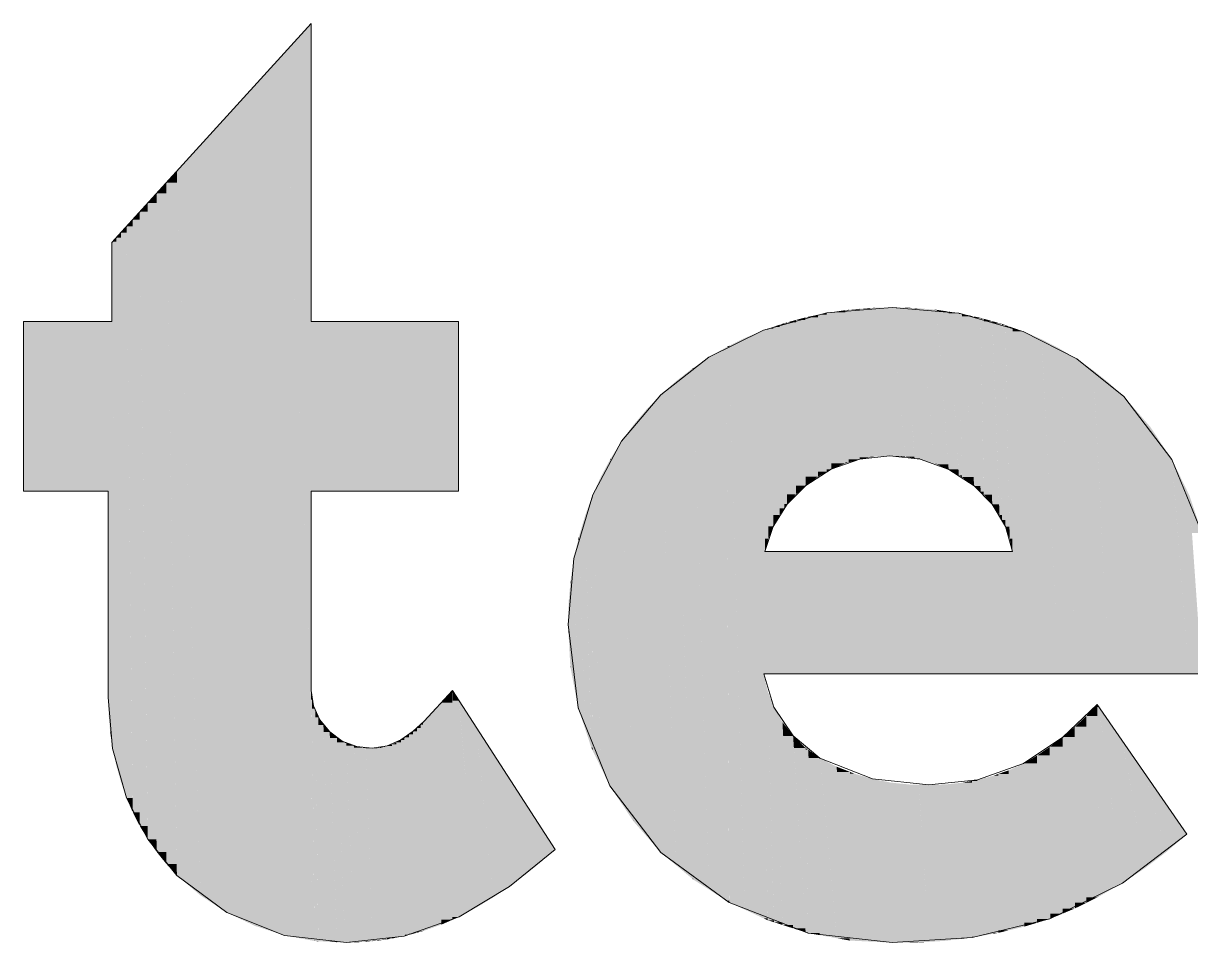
# Model space of a CAD drawing. Extents: x -1 to 1342, y -35 to 723.
# Drawn here: x 1063.28 to 1068.34, y 281.93 to 285.92 of the extents above; entities that cross this region are included whole.
import ezdxf

# ---------------------------------------------------------------- set-up
doc = ezdxf.new("R2010")
doc.units = 0
doc.layers.get('0').update_dxf_attribs({"lineweight": 18})
doc.layers.add('P11_Plankopf_Ausführung_AF_4_800 Plankopf', color=7, linetype='Continuous', lineweight=25)

# ---------------------------------------------------------------- blocks, each defined once
blk = doc.blocks.new('Referenz-A0SKLQSHLL', base_point=(1054.4775, 131.3883))
at = {"layer": 'P11_Plankopf_Ausführung_AF_4_800 Plankopf', "color": 0, "linetype": 'Continuous', "lineweight": 13, "ltscale": 16.9}
for p, q in [((1064.5255, 285.9236), (1063.6606, 284.9721)), ((1064.5255, 284.6294), (1064.5255, 285.9236)), ((1063.6606, 284.9721), (1063.6606, 284.6294)), ((1067.0475, 284.6908), (1066.7636, 284.6667)), ((1067.3365, 284.6656), (1067.0475, 284.6908)), ((1063.6606, 284.6294), (1063.277, 284.6294)), ((1063.277, 284.6294), (1063.277, 283.8927)), ((1065.1646, 284.6294), (1064.5255, 284.6294)), ((1065.1646, 283.8927), (1065.1646, 284.6294)), ((1066.7636, 284.6667), (1066.4888, 284.5916)), ((1067.6157, 284.5867), (1067.3365, 284.6656)), ((1066.4888, 284.5916), (1066.2518, 284.474)), ((1067.8486, 284.467), (1067.6157, 284.5867)), ((1066.2518, 284.474), (1066.0429, 284.3116)), ((1068.053, 284.3033), (1067.8486, 284.467)), ((1066.0429, 284.3116), (1065.8726, 284.1097)), ((1068.2613, 284.03), (1068.053, 284.3033)), ((1065.8726, 284.1097), (1065.7476, 283.8772)), ((1066.9067, 284.0319), (1066.7828, 283.9883)), ((1067.0372, 284.0462), (1066.9067, 284.0319)), ((1067.1682, 284.0317), (1067.0372, 284.0462)), ((1067.2924, 283.9874), (1067.1682, 284.0317)), ((1068.3911, 283.7119), (1068.2613, 284.03)), ((1066.7828, 283.9883), (1066.6721, 283.9177)), ((1067.403, 283.9158), (1067.2924, 283.9874)), ((1063.277, 283.8927), (1063.6453, 283.8927)), ((1063.6453, 283.8927), (1063.6453, 282.9975)), ((1064.5255, 283.0282), (1064.5255, 283.8927)), ((1064.5255, 283.8927), (1065.1646, 283.8927)), ((1065.7476, 283.8772), (1065.6665, 283.6012)), ((1066.6721, 283.9177), (1066.5915, 283.8369)), ((1067.4817, 283.8361), (1067.403, 283.9158)), ((1066.5915, 283.8369), (1066.5314, 283.74)), ((1067.5383, 283.7395), (1067.4817, 283.8361)), ((1066.5314, 283.74), (1066.495, 283.6319)), ((1067.5693, 283.6319), (1067.5383, 283.7395)), ((1067.5693, 283.6319), (1066.495, 283.6319)), ((1065.6665, 283.6012), (1065.6407, 283.3147)), ((1065.6407, 283.3147), (1065.6845, 282.9526)), ((1066.4899, 283.0998), (1066.5341, 282.9561)), ((1066.4899, 283.0998), (1068.3976, 283.0998)), ((1064.5255, 283.0282), (1064.5363, 282.9617)), ((1065.139, 283.0282), (1065.0163, 282.8952)), ((1065.5841, 282.3376), (1065.139, 283.0282)), ((1063.6453, 282.9975), (1063.6644, 282.7758)), ((1064.5363, 282.9617), (1064.5639, 282.9001)), ((1067.7877, 282.826), (1067.9372, 282.9668)), ((1068.3263, 282.4041), (1067.9372, 282.9668)), ((1065.6845, 282.9526), (1065.8217, 282.6148)), ((1066.5341, 282.9561), (1066.6173, 282.831)), ((1064.5639, 282.9001), (1064.6064, 282.8479)), ((1064.9684, 282.8511), (1065.0163, 282.8952)), ((1064.6064, 282.8479), (1064.6611, 282.8084)), ((1064.6611, 282.8084), (1064.7241, 282.7844)), ((1064.8556, 282.7872), (1064.9152, 282.8134)), ((1064.9152, 282.8134), (1064.9684, 282.8511)), ((1066.6173, 282.831), (1066.7328, 282.7347)), ((1067.6178, 282.7104), (1067.7877, 282.826)), ((1063.6644, 282.7758), (1063.7248, 282.5615)), ((1064.7241, 282.7844), (1064.7912, 282.7776)), ((1064.7912, 282.7776), (1064.8556, 282.7872)), ((1066.7328, 282.7347), (1066.9612, 282.644)), ((1067.4173, 282.6398), (1067.6178, 282.7104)), ((1065.8217, 282.6148), (1066.0429, 282.3248)), ((1066.9612, 282.644), (1067.2057, 282.619)), ((1067.2057, 282.619), (1067.4173, 282.6398)), ((1063.7248, 282.5615), (1063.8169, 282.3825)), ((1068.0462, 282.1919), (1068.3263, 282.4041)), ((1063.8169, 282.3825), (1063.9433, 282.2257)), ((1065.386, 282.1772), (1065.5841, 282.3376)), ((1066.0429, 282.3248), (1066.34, 282.1085)), ((1063.9433, 282.2257), (1064.1597, 282.0644)), ((1065.1678, 282.0454), (1065.386, 282.1772)), ((1067.731, 282.0364), (1068.0462, 282.1919)), ((1066.34, 282.1085), (1066.6824, 281.9751)), ((1064.1597, 282.0644), (1064.4105, 281.9647)), ((1064.9296, 281.9617), (1065.1678, 282.0454)), ((1067.3937, 281.9555), (1067.731, 282.0364)), ((1064.4105, 281.9647), (1064.6786, 281.9335)), ((1064.6786, 281.9335), (1064.9296, 281.9617)), ((1066.6824, 281.9751), (1067.0475, 281.9335)), ((1067.0475, 281.9335), (1067.3937, 281.9555))]:
    blk.add_line(p, q, dxfattribs=at)
at = {"layer": 'P11_Plankopf_Ausführung_AF_4_800 Plankopf', "color": 0, "linetype": 'Continuous', "lineweight": 0, "ltscale": 0.0169}
for points in [[(1064.5255, 285.7971), (1064.4105, 285.7971), (1064.5255, 285.9236)], [(1064.4105, 285.6555), (1064.2818, 285.6555), (1064.4105, 285.7971)], [(1064.5249, 281.9647), (1064.4105, 281.9647), (1064.4105, 285.7971)], [(1064.5255, 284.6294), (1064.5255, 285.7971), (1064.4105, 285.7971)], [(1064.5255, 283.0282), (1064.4931, 283.0282), (1064.4105, 285.7971)], [(1064.5255, 283.8927), (1064.4896, 283.8927), (1064.4105, 285.7971)], [(1064.5255, 284.6294), (1064.481, 284.6294), (1064.4105, 285.7971)], [(1064.2818, 285.5211), (1064.1597, 285.5211), (1064.2818, 285.6555)], [(1064.4091, 282.0063), (1064.2818, 282.0063), (1064.2818, 285.6555)], [(1064.4105, 281.9647), (1064.4105, 285.6555), (1064.2818, 285.6555)], [(1064.1597, 285.3963), (1064.0462, 285.3963), (1064.1597, 285.5211)], [(1064.2798, 282.0644), (1064.1597, 282.0644), (1064.1597, 285.5211)], [(1064.2818, 282.0063), (1064.2818, 285.5211), (1064.1597, 285.5211)], [(1064.0462, 285.2831), (1063.9433, 285.2831), (1064.0462, 285.3963)], [(1064.1572, 282.1379), (1064.0462, 282.1379), (1064.0462, 285.3963)], [(1064.1597, 282.0644), (1064.1597, 285.3963), (1064.0462, 285.3963)], [(1063.9433, 285.2328), (1063.8976, 285.2328), (1063.9433, 285.2831)], [(1064.0433, 282.2257), (1063.9433, 282.2257), (1063.9433, 285.2831)], [(1064.0462, 282.1379), (1064.0462, 285.2831), (1063.9433, 285.2831)], [(1063.8554, 285.144), (1063.8169, 285.144), (1063.8554, 285.1864)], [(1063.8976, 285.1864), (1063.8554, 285.1864), (1063.8976, 285.2328)], [(1063.8969, 282.3274), (1063.8554, 282.3274), (1063.8554, 285.1864)], [(1063.8976, 282.2751), (1063.8976, 285.1864), (1063.8554, 285.1864)], [(1063.9425, 282.2751), (1063.8976, 282.2751), (1063.8976, 285.2328)], [(1063.9433, 282.2257), (1063.9433, 285.2328), (1063.8976, 285.2328)], [(1063.8169, 285.1058), (1063.7821, 285.1058), (1063.8169, 285.144)], [(1063.8547, 282.3825), (1063.8169, 282.3825), (1063.8169, 285.144)], [(1063.8554, 282.3274), (1063.8554, 285.144), (1063.8169, 285.144)], [(1063.7821, 285.0719), (1063.7514, 285.0719), (1063.7821, 285.1058)], [(1063.8161, 282.44), (1063.7821, 282.44), (1063.7821, 285.1058)], [(1063.8169, 282.3825), (1063.8169, 285.1058), (1063.7821, 285.1058)], [(1063.7248, 285.0156), (1063.7002, 285.0156), (1063.7248, 285.0426)], [(1063.7514, 285.0426), (1063.7248, 285.0426), (1063.7514, 285.0719)], [(1063.7507, 282.5615), (1063.7248, 282.5615), (1063.7248, 285.0426)], [(1063.7514, 282.4998), (1063.7514, 285.0426), (1063.7248, 285.0426)], [(1063.7814, 282.4998), (1063.7514, 282.4998), (1063.7514, 285.0719)], [(1063.7821, 282.44), (1063.7821, 285.0719), (1063.7514, 285.0719)], [(1063.68, 284.9763), (1063.6644, 284.9763), (1063.68, 284.9935)], [(1063.7002, 284.9935), (1063.68, 284.9935), (1063.7002, 285.0156)], [(1063.6996, 282.7031), (1063.68, 282.7031), (1063.68, 284.9935)], [(1063.7002, 282.6316), (1063.7002, 284.9935), (1063.68, 284.9935)], [(1063.7241, 282.6316), (1063.7002, 282.6316), (1063.7002, 285.0156)], [(1063.7248, 282.5615), (1063.7248, 285.0156), (1063.7002, 285.0156)], [(1063.6644, 284.9721), (1063.6606, 284.9721), (1063.6644, 284.9763)], [(1063.6612, 284.6294), (1063.6606, 284.6294), (1063.6606, 284.9721)], [(1063.6644, 282.7758), (1063.6644, 284.9721), (1063.6606, 284.9721)], [(1063.6795, 282.7758), (1063.6644, 282.7758), (1063.6644, 284.9763)], [(1063.68, 282.7031), (1063.68, 284.9763), (1063.6644, 284.9763)], [(1066.8577, 284.6784), (1066.8435, 284.6784), (1066.8577, 284.6805)], [(1066.9067, 284.6805), (1066.8577, 284.6805), (1066.9067, 284.6846)], [(1066.9067, 284.0319), (1066.8577, 284.0319), (1066.8577, 284.6805)], [(1066.9067, 284.0319), (1066.9067, 284.6805), (1066.8577, 284.6805)], [(1066.9524, 284.6846), (1066.9067, 284.6846), (1066.9524, 284.6885)], [(1066.9524, 284.0396), (1066.9067, 284.0396), (1066.9067, 284.6846)], [(1066.9524, 284.0396), (1066.9524, 284.6846), (1066.9067, 284.6846)], [(1066.9716, 284.6885), (1066.9524, 284.6885), (1066.9716, 284.689)], [(1066.9716, 284.0428), (1066.9524, 284.0428), (1066.9524, 284.6885)], [(1066.9716, 284.0428), (1066.9716, 284.6885), (1066.9524, 284.6885)], [(1067.0372, 284.689), (1066.9716, 284.689), (1067.0372, 284.6905)], [(1067.0372, 284.0462), (1066.9716, 284.0462), (1066.9716, 284.689)], [(1067.0372, 284.0462), (1067.0372, 284.689), (1066.9716, 284.689)], [(1067.0475, 284.6905), (1067.0372, 284.6905), (1067.0475, 284.6908)], [(1067.0475, 284.0462), (1067.0372, 284.0462), (1067.0372, 284.6905)], [(1067.0475, 284.0457), (1067.0475, 284.6905), (1067.0372, 284.6905)], [(1067.1029, 284.0457), (1067.0475, 284.0457), (1067.0475, 284.6908)], [(1067.1032, 284.6894), (1067.0476, 284.6894), (1067.0475, 284.6908)], [(1067.1032, 284.0427), (1067.1032, 284.6894), (1067.0476, 284.6894)], [(1067.1438, 284.0427), (1067.1032, 284.0427), (1067.1032, 284.6894)], [(1067.1443, 284.6884), (1067.1032, 284.6884), (1067.1032, 284.6894)], [(1067.1443, 284.0357), (1067.1443, 284.6884), (1067.1032, 284.6884)], [(1067.1681, 284.0357), (1067.1443, 284.0357), (1067.1443, 284.6884)], [(1067.1682, 284.6864), (1067.1443, 284.6864), (1067.1443, 284.6884)], [(1067.1682, 284.0317), (1067.1682, 284.6864), (1067.1443, 284.6864)], [(1067.2298, 284.0317), (1067.1682, 284.0317), (1067.1682, 284.6864)], [(1067.2316, 284.6809), (1067.1687, 284.6809), (1067.1682, 284.6864)], [(1067.2316, 284.0131), (1067.2316, 284.6809), (1067.1687, 284.6809)], [(1067.2407, 284.0131), (1067.2316, 284.0131), (1067.2316, 284.6809)], [(1067.2407, 284.6801), (1067.2316, 284.6801), (1067.2316, 284.6809)], [(1067.2407, 284.0093), (1067.2407, 284.6801), (1067.2316, 284.6801)], [(1067.2907, 284.0093), (1067.2407, 284.0093), (1067.2407, 284.6801)], [(1067.2924, 284.6723), (1067.2413, 284.6723), (1067.2407, 284.6801)], [(1063.277, 283.8927), (1063.6453, 283.8927), (1063.277, 284.6294)], [(1063.6453, 283.8927), (1063.6453, 284.6294), (1063.277, 284.6294)], [(1063.646, 283.8927), (1063.6453, 283.8927), (1063.6453, 284.6294)], [(1063.647, 282.9233), (1063.647, 284.6294), (1063.6453, 284.6294)], [(1063.6532, 282.9233), (1063.647, 282.9233), (1063.647, 284.6294)], [(1063.6534, 282.8492), (1063.6534, 284.6294), (1063.647, 284.6294)], [(1063.6605, 282.8492), (1063.6534, 282.8492), (1063.6534, 284.6294)], [(1063.6606, 282.801), (1063.6606, 284.6294), (1063.6534, 284.6294)], [(1063.6644, 282.7758), (1063.6612, 284.6294), (1063.6606, 284.6294)], [(1063.6644, 282.801), (1063.6606, 282.801), (1063.6606, 284.6294)], [(1064.5255, 283.8927), (1064.5255, 284.6294), (1064.481, 284.6294)], [(1064.5255, 283.8927), (1065.1646, 283.8927), (1064.5255, 284.6294)], [(1065.1646, 283.8927), (1065.1646, 284.6294), (1064.5255, 284.6294)], [(1066.6295, 284.6256), (1066.5915, 284.6256), (1066.6295, 284.636)], [(1066.6706, 284.636), (1066.6295, 284.636), (1066.6706, 284.6472)], [(1066.6706, 283.9163), (1066.6295, 283.9163), (1066.6295, 284.636)], [(1066.6706, 283.9163), (1066.6706, 284.636), (1066.6295, 284.636)], [(1066.6721, 284.6472), (1066.6706, 284.6472), (1066.6721, 284.6476)], [(1066.6721, 283.9177), (1066.6706, 283.9177), (1066.6706, 284.6472)], [(1066.6721, 283.9177), (1066.6721, 284.6472), (1066.6706, 284.6472)], [(1066.7254, 284.6476), (1066.6721, 284.6476), (1066.7254, 284.6587)], [(1066.7254, 283.9562), (1066.6721, 283.9562), (1066.6721, 284.6476)], [(1066.7254, 283.9562), (1066.7254, 284.6476), (1066.6721, 284.6476)], [(1066.7636, 284.6587), (1066.7254, 284.6587), (1066.7636, 284.6667)], [(1066.7636, 283.9776), (1066.7254, 283.9776), (1066.7254, 284.6587)], [(1066.7636, 283.9776), (1066.7636, 284.6587), (1066.7254, 284.6587)], [(1066.7828, 284.6667), (1066.7636, 284.6667), (1066.7828, 284.6695)], [(1066.7828, 283.9883), (1066.7636, 283.9883), (1066.7636, 284.6667)], [(1066.7828, 283.9883), (1066.7828, 284.6667), (1066.7636, 284.6667)], [(1066.8435, 284.6695), (1066.7828, 284.6695), (1066.8435, 284.6784)], [(1066.8435, 284.0137), (1066.7828, 284.0137), (1066.7828, 284.6695)], [(1066.8435, 284.0137), (1066.8435, 284.6695), (1066.7828, 284.6695)], [(1066.8577, 284.0178), (1066.8435, 284.0178), (1066.8435, 284.6784)], [(1066.8577, 284.0178), (1066.8577, 284.6784), (1066.8435, 284.6784)], [(1067.2924, 283.9874), (1067.2924, 284.6723), (1067.2413, 284.6723)], [(1067.3349, 283.9874), (1067.2924, 283.9874), (1067.2924, 284.6723)], [(1067.3365, 284.6656), (1067.2928, 284.6656), (1067.2924, 284.6723)], [(1067.3365, 283.9623), (1067.3365, 284.6656), (1067.2928, 284.6656)], [(1067.3496, 283.9623), (1067.3365, 283.9623), (1067.3365, 284.6656)], [(1067.3498, 284.6627), (1067.3365, 284.6627), (1067.3365, 284.6656)], [(1067.3498, 283.9548), (1067.3498, 284.6627), (1067.3365, 284.6627)], [(1067.4002, 283.9548), (1067.3498, 283.9548), (1067.3498, 284.6627)], [(1067.403, 284.6513), (1067.3506, 284.6513), (1067.3498, 284.6627)], [(1067.403, 283.9158), (1067.403, 284.6513), (1067.3506, 284.6513)], [(1067.4302, 283.9158), (1067.403, 283.9158), (1067.403, 284.6513)], [(1067.4311, 284.6452), (1067.4032, 284.6452), (1067.403, 284.6513)], [(1067.4311, 283.8907), (1067.4311, 284.6452), (1067.4032, 284.6452)], [(1067.4446, 283.8907), (1067.4311, 283.8907), (1067.4311, 284.6452)], [(1067.4449, 284.6413), (1067.4312, 284.6413), (1067.4311, 284.6452)], [(1067.4449, 283.8784), (1067.4449, 284.6413), (1067.4312, 284.6413)], [(1067.4798, 283.8784), (1067.4449, 283.8784), (1067.4449, 284.6413)], [(1067.4817, 284.6309), (1067.4453, 284.6309), (1067.4449, 284.6413)], [(1067.4817, 283.8361), (1067.4817, 284.6309), (1067.4453, 284.6309)], [(1067.5113, 283.8361), (1067.4817, 283.8361), (1067.4817, 284.6309)], [(1067.5131, 284.622), (1067.4821, 284.622), (1067.4817, 284.6309)], [(1066.4888, 284.5577), (1066.4073, 284.5577), (1066.4888, 284.5916)], [(1066.4899, 284.5916), (1066.4888, 284.5916), (1066.4899, 284.5919)], [(1066.4899, 282.0392), (1066.4888, 282.0392), (1066.4888, 284.5916)], [(1066.4899, 282.0387), (1066.4899, 284.5916), (1066.4888, 284.5916)], [(1066.495, 284.5919), (1066.4899, 284.5919), (1066.495, 284.5937)], [(1066.4899, 283.0998), (1066.495, 283.0998), (1066.4899, 284.5919)], [(1066.495, 283.0998), (1066.495, 284.5919), (1066.4899, 284.5919)], [(1066.5101, 284.5937), (1066.495, 284.5937), (1066.5101, 284.5988)], [(1066.5101, 283.687), (1066.495, 283.687), (1066.495, 284.5937)], [(1066.5101, 283.687), (1066.5101, 284.5937), (1066.495, 284.5937)], [(1066.5314, 284.5988), (1066.5101, 284.5988), (1066.5314, 284.606)], [(1066.5314, 283.74), (1066.5101, 283.74), (1066.5101, 284.5988)], [(1066.5314, 283.74), (1066.5314, 284.5988), (1066.5101, 284.5988)], [(1066.5587, 284.606), (1066.5314, 284.606), (1066.5587, 284.6153)], [(1066.5587, 283.7902), (1066.5314, 283.7902), (1066.5314, 284.606)], [(1066.5587, 283.7902), (1066.5587, 284.606), (1066.5314, 284.606)], [(1066.5789, 284.6153), (1066.5587, 284.6153), (1066.5789, 284.6222)], [(1066.5789, 283.8189), (1066.5587, 283.8189), (1066.5587, 284.6153)], [(1066.5789, 283.8189), (1066.5789, 284.6153), (1066.5587, 284.6153)], [(1066.5915, 284.6222), (1066.5789, 284.6222), (1066.5915, 284.6256)], [(1066.5915, 283.8369), (1066.5789, 283.8369), (1066.5789, 284.6222)], [(1066.5915, 283.8369), (1066.5915, 284.6222), (1066.5789, 284.6222)], [(1066.6295, 283.8796), (1066.5915, 283.8796), (1066.5915, 284.6256)], [(1066.6295, 283.8796), (1066.6295, 284.6256), (1066.5915, 284.6256)], [(1067.5131, 283.7896), (1067.5131, 284.622), (1067.4821, 284.622)], [(1067.524, 283.7896), (1067.5131, 283.7896), (1067.5131, 284.622)], [(1067.5243, 284.6188), (1067.5131, 284.6188), (1067.5131, 284.622)], [(1067.5243, 283.7673), (1067.5243, 284.6188), (1067.5131, 284.6188)], [(1067.5379, 283.7673), (1067.5243, 283.7673), (1067.5243, 284.6188)], [(1067.5383, 284.6139), (1067.5244, 284.6139), (1067.5243, 284.6188)], [(1067.5383, 283.7395), (1067.5383, 284.6139), (1067.5244, 284.6139)], [(1067.5561, 283.7395), (1067.5383, 283.7395), (1067.5383, 284.6139)], [(1067.5572, 284.6073), (1067.5385, 284.6073), (1067.5383, 284.6139)], [(1067.5572, 283.6866), (1067.5572, 284.6073), (1067.5385, 284.6073)], [(1067.5686, 283.6866), (1067.5572, 283.6866), (1067.5572, 284.6073)], [(1067.5693, 284.603), (1067.5572, 284.603), (1067.5572, 284.6073)], [(1067.5693, 283.6319), (1067.5693, 284.603), (1067.5572, 284.603)], [(1067.5693, 283.0998), (1067.6157, 283.0998), (1067.5693, 284.603)], [(1067.6157, 284.5867), (1067.5698, 284.5867), (1067.5693, 284.603)], [(1067.6157, 283.0998), (1067.6157, 284.5867), (1067.5698, 284.5867)], [(1067.6157, 283.0998), (1067.6959, 283.0998), (1067.6157, 284.5867)], [(1067.6959, 284.552), (1067.6175, 284.552), (1067.6157, 284.5867)], [(1066.4073, 284.5243), (1066.34, 284.5243), (1066.4073, 284.5577)], [(1066.4876, 282.0772), (1066.4073, 282.0772), (1066.4073, 284.5577)], [(1066.4888, 282.0392), (1066.4888, 284.5577), (1066.4073, 284.5577)], [(1067.6959, 283.0998), (1067.6959, 284.552), (1067.6175, 284.552)], [(1067.6959, 283.0998), (1067.7737, 283.0998), (1067.6959, 284.552)], [(1067.7737, 284.5121), (1067.6981, 284.5121), (1067.6959, 284.552)], [(1066.3281, 284.474), (1066.2518, 284.474), (1066.3281, 284.5184)], [(1066.34, 284.5184), (1066.3281, 284.5184), (1066.34, 284.5243)], [(1066.3399, 282.116), (1066.3281, 282.116), (1066.3281, 284.5184)], [(1066.34, 282.1085), (1066.34, 284.5184), (1066.3281, 284.5184)], [(1066.4064, 282.1085), (1066.34, 282.1085), (1066.34, 284.5243)], [(1066.4073, 282.0772), (1066.4073, 284.5243), (1066.34, 284.5243)], [(1067.7737, 283.0998), (1067.7737, 284.5121), (1067.6981, 284.5121)], [(1067.7737, 283.0998), (1067.8486, 283.0998), (1067.7737, 284.5121)], [(1067.8486, 284.467), (1067.7761, 284.467), (1067.7737, 284.5121)], [(1066.1844, 284.4245), (1066.1786, 284.4245), (1066.1844, 284.4285)], [(1066.2518, 284.4285), (1066.1844, 284.4285), (1066.2518, 284.474)], [(1066.2505, 282.2071), (1066.1844, 282.2071), (1066.1844, 284.4285)], [(1066.2518, 282.1644), (1066.2518, 284.4285), (1066.1844, 284.4285)], [(1066.3266, 282.1644), (1066.2518, 282.1644), (1066.2518, 284.474)], [(1066.3281, 282.116), (1066.3281, 284.474), (1066.2518, 284.474)], [(1067.8486, 283.0998), (1067.8486, 284.467), (1067.7761, 284.467)], [(1067.8486, 283.0998), (1067.9203, 283.0998), (1067.8486, 284.467)], [(1067.9203, 284.417), (1067.8512, 284.417), (1067.8486, 284.467)], [(1066.1786, 284.3703), (1066.1089, 284.3703), (1066.1786, 284.4245)], [(1066.1844, 282.2119), (1066.1786, 282.2119), (1066.1786, 284.4245)], [(1066.1844, 282.2071), (1066.1844, 284.4245), (1066.1786, 284.4245)], [(1067.9203, 283.0998), (1067.9203, 284.417), (1067.8512, 284.417)], [(1067.9203, 283.0998), (1067.9886, 283.0998), (1067.9203, 284.417)], [(1067.9886, 284.3624), (1067.9232, 284.3624), (1067.9203, 284.417)], [(1066.1089, 284.3116), (1066.0429, 284.3116), (1066.1089, 284.3703)], [(1066.1767, 282.27), (1066.1089, 282.27), (1066.1089, 284.3703)], [(1066.1786, 282.2119), (1066.1786, 284.3703), (1066.1089, 284.3703)], [(1067.9886, 283.0998), (1067.9886, 284.3624), (1067.9232, 284.3624)], [(1067.9886, 283.0998), (1068.053, 283.0998), (1067.9886, 284.3624)], [(1068.053, 284.3033), (1067.9916, 284.3033), (1067.9886, 284.3624)], [(1066.0429, 284.2483), (1065.9815, 284.2483), (1066.0429, 284.3116)], [(1066.1071, 282.3248), (1066.0429, 282.3248), (1066.0429, 284.3116)], [(1066.1089, 282.27), (1066.1089, 284.3116), (1066.0429, 284.3116)], [(1068.053, 283.0998), (1068.053, 284.3033), (1067.9916, 284.3033)], [(1068.053, 283.0998), (1068.1662, 283.0998), (1068.053, 284.3033)], [(1068.1662, 284.1735), (1068.0652, 284.1735), (1068.053, 284.3033)], [(1065.9815, 284.1809), (1065.9247, 284.1809), (1065.9815, 284.2483)], [(1066.0407, 282.3951), (1065.9815, 282.3951), (1065.9815, 284.2483)], [(1066.0429, 282.3248), (1066.0429, 284.2483), (1065.9815, 284.2483)], [(1065.9227, 284.1097), (1065.8726, 284.1097), (1065.9227, 284.1782)], [(1065.9247, 284.1782), (1065.9227, 284.1782), (1065.9247, 284.1809)], [(1065.9247, 282.4625), (1065.9227, 282.4625), (1065.9227, 284.1782)], [(1065.9247, 282.4602), (1065.9247, 284.1782), (1065.9227, 284.1782)], [(1065.9795, 282.4602), (1065.9247, 282.4602), (1065.9247, 284.1809)], [(1065.9815, 282.3951), (1065.9815, 284.1809), (1065.9247, 284.1809)], [(1068.1662, 283.0998), (1068.1662, 284.1735), (1068.0652, 284.1735)], [(1068.1662, 283.0998), (1068.2613, 283.0998), (1068.1662, 284.1735)], [(1068.2613, 284.03), (1068.1789, 284.03), (1068.1662, 284.1735)], [(1065.8726, 284.0352), (1065.8256, 284.0352), (1065.8726, 284.1097)], [(1065.9204, 282.538), (1065.8726, 282.538), (1065.8726, 284.1097)], [(1065.9227, 282.4625), (1065.9227, 284.1097), (1065.8726, 284.1097)], [(1065.8217, 283.9575), (1065.7839, 283.9575), (1065.8217, 284.028)], [(1065.8256, 284.028), (1065.8217, 284.028), (1065.8256, 284.0352)], [(1065.8256, 282.6148), (1065.8217, 282.6148), (1065.8217, 284.028)], [(1065.8256, 282.609), (1065.8256, 284.028), (1065.8217, 284.028)], [(1065.8704, 282.609), (1065.8256, 282.609), (1065.8256, 284.0352)], [(1065.8726, 282.538), (1065.8726, 284.0352), (1065.8256, 284.0352)], [(1066.8577, 284.0178), (1066.9067, 284.0319), (1066.8577, 284.0319)], [(1066.9067, 284.0319), (1066.9524, 284.0396), (1066.9067, 284.0396)], [(1066.9524, 284.0396), (1066.9716, 284.0428), (1066.9524, 284.0428)], [(1066.9716, 284.0428), (1067.0372, 284.0462), (1066.9716, 284.0462)], [(1067.0475, 284.0457), (1067.0475, 284.0462), (1067.0372, 284.0462)], [(1067.1032, 284.0427), (1067.1029, 284.0457), (1067.0475, 284.0457)], [(1067.1443, 284.0357), (1067.1438, 284.0427), (1067.1032, 284.0427)], [(1067.1682, 284.0317), (1067.1681, 284.0357), (1067.1443, 284.0357)], [(1067.2316, 284.0131), (1067.2298, 284.0317), (1067.1682, 284.0317)], [(1068.2613, 283.0998), (1068.2613, 284.03), (1068.1789, 284.03)], [(1068.2613, 283.0998), (1068.3367, 283.0998), (1068.2613, 284.03)], [(1068.3367, 283.8753), (1068.2739, 283.8753), (1068.2613, 284.03)], [(1066.7254, 283.9562), (1066.7636, 283.9776), (1066.7254, 283.9776)], [(1066.7636, 283.9776), (1066.7828, 283.9883), (1066.7636, 283.9883)], [(1066.7828, 283.9883), (1066.8435, 284.0137), (1066.7828, 284.0137)], [(1066.8435, 284.0137), (1066.8577, 284.0178), (1066.8435, 284.0178)], [(1067.2407, 284.0093), (1067.2407, 284.0131), (1067.2316, 284.0131)], [(1067.2924, 283.9874), (1067.2907, 284.0093), (1067.2407, 284.0093)], [(1067.3365, 283.9623), (1067.3349, 283.9874), (1067.2924, 283.9874)], [(1065.7839, 283.8772), (1065.7476, 283.8772), (1065.7839, 283.9575)], [(1065.8195, 282.6928), (1065.7839, 282.6928), (1065.7839, 283.9575)], [(1065.8217, 282.6148), (1065.8217, 283.9575), (1065.7839, 283.9575)], [(1066.6721, 283.9177), (1066.7254, 283.9562), (1066.6721, 283.9562)], [(1067.3498, 283.9548), (1067.3496, 283.9623), (1067.3365, 283.9623)], [(1067.403, 283.9158), (1067.4002, 283.9548), (1067.3498, 283.9548)], [(1063.647, 282.9233), (1063.646, 283.8927), (1063.6453, 283.8927)], [(1063.6469, 282.9975), (1063.6453, 282.9975), (1063.6453, 283.8927)], [(1064.5255, 283.0282), (1064.5255, 283.8927), (1064.4896, 283.8927)], [(1065.7476, 283.8616), (1065.7419, 283.8616), (1065.7476, 283.8772)], [(1065.7816, 282.7674), (1065.7476, 282.7674), (1065.7476, 283.8772)], [(1065.7839, 282.6928), (1065.7839, 283.8772), (1065.7476, 283.8772)], [(1066.5915, 283.8369), (1066.6295, 283.8796), (1066.5915, 283.8796)], [(1066.6295, 283.8796), (1066.6706, 283.9163), (1066.6295, 283.9163)], [(1066.6706, 283.9163), (1066.6721, 283.9177), (1066.6706, 283.9177)], [(1067.4311, 283.8907), (1067.4302, 283.9158), (1067.403, 283.9158)], [(1067.4449, 283.8784), (1067.4446, 283.8907), (1067.4311, 283.8907)], [(1067.4817, 283.8361), (1067.4798, 283.8784), (1067.4449, 283.8784)], [(1068.3367, 283.0998), (1068.3367, 283.8753), (1068.2739, 283.8753)], [(1068.3367, 283.0998), (1068.3911, 283.0998), (1068.3367, 283.8753)], [(1068.3911, 283.7119), (1068.3482, 283.7119), (1068.3367, 283.8753)], [(1065.7419, 283.787), (1065.7146, 283.787), (1065.7419, 283.8616)], [(1065.7475, 282.7792), (1065.7419, 282.7792), (1065.7419, 283.8616)], [(1065.7476, 282.7674), (1065.7476, 283.8616), (1065.7419, 283.8616)], [(1066.5587, 283.7902), (1066.5789, 283.8189), (1066.5587, 283.8189)], [(1066.5789, 283.8189), (1066.5915, 283.8369), (1066.5789, 283.8369)], [(1067.5131, 283.7896), (1067.5113, 283.8361), (1067.4817, 283.8361)], [(1065.7146, 283.6949), (1065.6875, 283.6949), (1065.7146, 283.787)], [(1065.7396, 282.8616), (1065.7146, 282.8616), (1065.7146, 283.787)], [(1065.7419, 282.7792), (1065.7419, 283.787), (1065.7146, 283.787)], [(1066.5314, 283.74), (1066.5587, 283.7902), (1066.5314, 283.7902)], [(1067.5243, 283.7673), (1067.524, 283.7896), (1067.5131, 283.7896)], [(1066.5101, 283.687), (1066.5314, 283.74), (1066.5101, 283.74)], [(1067.5383, 283.7395), (1067.5379, 283.7673), (1067.5243, 283.7673)], [(1067.5572, 283.6866), (1067.5561, 283.7395), (1067.5383, 283.7395)], [(1065.6845, 283.6012), (1065.6665, 283.6012), (1065.6845, 283.6812)], [(1065.6875, 283.6812), (1065.6845, 283.6812), (1065.6875, 283.6949)], [(1065.6875, 282.9526), (1065.6845, 282.9526), (1065.6845, 283.6812)], [(1065.6875, 282.9434), (1065.6875, 283.6812), (1065.6845, 283.6812)], [(1065.7119, 282.9434), (1065.6875, 282.9434), (1065.6875, 283.6949)], [(1065.7146, 282.8616), (1065.7146, 283.6949), (1065.6875, 283.6949)], [(1066.495, 283.6319), (1066.5101, 283.687), (1066.495, 283.687)], [(1067.5693, 283.6319), (1067.5686, 283.6866), (1067.5572, 283.6866)], [(1066.495, 283.0998), (1067.5693, 283.0998), (1066.495, 283.6319)], [(1067.5693, 283.0998), (1067.5693, 283.6319), (1066.495, 283.6319)], [(1065.6665, 283.5063), (1065.6517, 283.5063), (1065.6665, 283.6012)], [(1065.6818, 283.0475), (1065.6665, 283.0475), (1065.6665, 283.6012)], [(1065.6845, 282.9526), (1065.6845, 283.6012), (1065.6665, 283.6012)], [(1065.6505, 283.4107), (1065.6431, 283.4107), (1065.6505, 283.4934)], [(1065.6517, 283.4934), (1065.6505, 283.4934), (1065.6517, 283.5063)], [(1065.6517, 283.1322), (1065.6505, 283.1322), (1065.6505, 283.4934)], [(1065.6517, 283.1261), (1065.6517, 283.4934), (1065.6505, 283.4934)], [(1065.664, 283.1261), (1065.6517, 283.1261), (1065.6517, 283.5063)], [(1065.6665, 283.0475), (1065.6665, 283.5063), (1065.6517, 283.5063)], [(1065.6431, 283.3147), (1065.6407, 283.3147), (1065.6431, 283.4107)], [(1065.6468, 283.2706), (1065.6431, 283.2706), (1065.6431, 283.4107)], [(1065.6505, 283.1322), (1065.6505, 283.4107), (1065.6431, 283.4107)], [(1065.6431, 283.2706), (1065.6431, 283.3147), (1065.6407, 283.3147)], [(1065.6505, 283.1322), (1065.6468, 283.2706), (1065.6431, 283.2706)], [(1065.6517, 283.1261), (1065.6517, 283.1322), (1065.6505, 283.1322)], [(1065.6665, 283.0475), (1065.664, 283.1261), (1065.6517, 283.1261)], [(1066.5066, 282.0387), (1066.4899, 282.0387), (1066.4899, 283.0998)], [(1066.5068, 283.0264), (1066.491, 283.0264), (1066.4899, 283.0998)], [(1064.5255, 281.9436), (1064.5255, 283.0282), (1064.4931, 283.0282)], [(1064.5299, 281.9436), (1064.5255, 281.9436), (1064.5255, 283.0282)], [(1064.5299, 282.9879), (1064.5257, 282.9879), (1064.5255, 283.0282)], [(1065.139, 282.9757), (1065.0906, 282.9757), (1065.139, 283.0282)], [(1065.1678, 282.0454), (1065.139, 282.0454), (1065.139, 283.0282)], [(1065.1678, 282.9836), (1065.1403, 282.9836), (1065.139, 283.0282)], [(1065.6845, 282.9526), (1065.6818, 283.0475), (1065.6665, 283.0475)], [(1066.5068, 282.0308), (1066.5068, 283.0264), (1066.491, 283.0264)], [(1066.5069, 282.0308), (1066.5068, 282.0308), (1066.5068, 283.0264)], [(1066.5069, 283.0262), (1066.5068, 283.0262), (1066.5068, 283.0264)], [(1066.5069, 282.0308), (1066.5069, 283.0262), (1066.5068, 283.0262)], [(1066.5338, 282.0308), (1066.5069, 282.0308), (1066.5069, 283.0262)], [(1066.5341, 282.9561), (1066.5088, 282.9561), (1066.5069, 283.0262)], [(1063.647, 282.9233), (1063.6469, 282.9975), (1063.6453, 282.9975)], [(1064.5299, 281.9428), (1064.5299, 282.9879), (1064.5257, 282.9879)], [(1064.5404, 281.9428), (1064.5299, 281.9428), (1064.5299, 282.9879)], [(1064.5405, 282.9488), (1064.5303, 282.9488), (1064.5299, 282.9879)], [(1065.0906, 282.8952), (1065.0163, 282.8952), (1065.0906, 282.9757)], [(1065.139, 282.0328), (1065.0906, 282.0328), (1065.0906, 282.9757)], [(1065.139, 282.0328), (1065.139, 282.9757), (1065.0906, 282.9757)], [(1065.1678, 282.0454), (1065.1678, 282.9836), (1065.1403, 282.9836)], [(1065.2425, 282.086), (1065.1678, 282.086), (1065.1678, 282.9836)], [(1065.2425, 282.8676), (1065.1775, 282.8676), (1065.1678, 282.9836)], [(1067.9372, 282.9173), (1067.8899, 282.9173), (1067.9372, 282.9668)], [(1067.9445, 282.1335), (1067.9372, 282.1335), (1067.9372, 282.9668)], [(1067.9445, 282.9563), (1067.9373, 282.9563), (1067.9372, 282.9668)], [(1063.6534, 282.8492), (1063.6532, 282.9233), (1063.647, 282.9233)], [(1064.5405, 281.9409), (1064.5405, 282.9488), (1064.5303, 282.9488)], [(1064.5436, 281.9409), (1064.5405, 281.9409), (1064.5405, 282.9488)], [(1064.5436, 282.9419), (1064.5405, 282.9419), (1064.5405, 282.9488)], [(1064.5436, 281.9403), (1064.5436, 282.9419), (1064.5405, 282.9419)], [(1064.557, 281.9403), (1064.5436, 281.9403), (1064.5436, 282.9419)], [(1064.5571, 282.9118), (1064.544, 282.9118), (1064.5436, 282.9419)], [(1064.5571, 281.9396), (1064.5571, 282.9118), (1064.544, 282.9118)], [(1064.5792, 281.9396), (1064.5571, 281.9396), (1064.5571, 282.9118)], [(1064.5792, 282.8779), (1064.5578, 282.8779), (1064.5571, 282.9118)], [(1065.6875, 282.9434), (1065.6875, 282.9526), (1065.6845, 282.9526)], [(1065.7146, 282.8616), (1065.7119, 282.9434), (1065.6875, 282.9434)], [(1066.5341, 282.0221), (1066.5341, 282.9561), (1066.5088, 282.9561)], [(1066.5707, 282.0221), (1066.5341, 282.0221), (1066.5341, 282.9561)], [(1066.5712, 282.8905), (1066.5366, 282.8905), (1066.5341, 282.9561)], [(1067.8899, 282.8703), (1067.84, 282.8703), (1067.8899, 282.9173)], [(1067.9372, 282.1299), (1067.8899, 282.1299), (1067.8899, 282.9173)], [(1067.9372, 282.1299), (1067.9372, 282.9173), (1067.8899, 282.9173)], [(1067.9445, 282.1335), (1067.9445, 282.9563), (1067.9373, 282.9563)], [(1068.0462, 282.1919), (1067.9445, 282.1919), (1067.9445, 282.9563)], [(1068.0462, 282.8092), (1067.9641, 282.8092), (1067.9445, 282.9563)], [(1064.5792, 281.9385), (1064.5792, 282.8779), (1064.5578, 282.8779)], [(1064.6064, 281.9385), (1064.5792, 281.9385), (1064.5792, 282.8779)], [(1064.6064, 282.8479), (1064.5801, 282.8479), (1064.5792, 282.8779)], [(1064.985, 282.8511), (1064.9684, 282.8511), (1064.985, 282.8651)], [(1065.0009, 282.8651), (1064.985, 282.8651), (1065.0009, 282.8798)], [(1065.0009, 281.9809), (1064.985, 281.9809), (1064.985, 282.8651)], [(1065.0009, 281.9809), (1065.0009, 282.8651), (1064.985, 282.8651)], [(1065.011, 282.8798), (1065.0009, 282.8798), (1065.011, 282.8899)], [(1065.011, 281.9836), (1065.0009, 281.9836), (1065.0009, 282.8798)], [(1065.011, 281.9836), (1065.011, 282.8798), (1065.0009, 282.8798)], [(1065.0163, 282.8899), (1065.011, 282.8899), (1065.0163, 282.8952)], [(1065.0163, 281.9855), (1065.011, 281.9855), (1065.011, 282.8899)], [(1065.0163, 281.9855), (1065.0163, 282.8899), (1065.011, 282.8899)], [(1065.0906, 282.0116), (1065.0163, 282.0116), (1065.0163, 282.8952)], [(1065.0906, 282.0116), (1065.0906, 282.8952), (1065.0163, 282.8952)], [(1065.2425, 282.086), (1065.2425, 282.8676), (1065.1775, 282.8676)], [(1065.3153, 282.13), (1065.2425, 282.13), (1065.2425, 282.8676)], [(1065.3153, 282.7547), (1065.2537, 282.7547), (1065.2425, 282.8676)], [(1065.7419, 282.7792), (1065.7396, 282.8616), (1065.7146, 282.8616)], [(1066.5712, 282.0104), (1066.5712, 282.8905), (1066.5366, 282.8905)], [(1066.6166, 282.0104), (1066.5712, 282.0104), (1066.5712, 282.8905)], [(1066.6173, 282.831), (1066.5742, 282.831), (1066.5712, 282.8905)], [(1067.8393, 282.826), (1067.7877, 282.826), (1067.8393, 282.8697)], [(1067.84, 282.8697), (1067.8393, 282.8697), (1067.84, 282.8703)], [(1067.84, 282.0819), (1067.8393, 282.0819), (1067.8393, 282.8697)], [(1067.84, 282.0819), (1067.84, 282.8697), (1067.8393, 282.8697)], [(1067.8899, 282.1065), (1067.84, 282.1065), (1067.84, 282.8703)], [(1067.8899, 282.1065), (1067.8899, 282.8703), (1067.84, 282.8703)], [(1063.6606, 282.801), (1063.6605, 282.8492), (1063.6534, 282.8492)], [(1064.6064, 281.9371), (1064.6064, 282.8479), (1064.5801, 282.8479)], [(1064.6379, 281.9371), (1064.6064, 281.9371), (1064.6064, 282.8479)], [(1064.638, 282.8225), (1064.6073, 282.8225), (1064.6064, 282.8479)], [(1064.638, 281.9355), (1064.638, 282.8225), (1064.6073, 282.8225)], [(1064.6731, 281.9355), (1064.638, 281.9355), (1064.638, 282.8225)], [(1064.6732, 282.8023), (1064.6388, 282.8023), (1064.638, 282.8225)], [(1064.9152, 282.8029), (1064.8961, 282.8029), (1064.9152, 282.8134)], [(1064.9296, 282.8134), (1064.9152, 282.8134), (1064.9296, 282.8226)], [(1064.9296, 281.9617), (1064.9152, 281.9617), (1064.9152, 282.8134)], [(1064.9296, 281.9617), (1064.9296, 282.8134), (1064.9152, 282.8134)], [(1064.9335, 282.8226), (1064.9296, 282.8226), (1064.9335, 282.8252)], [(1064.9335, 281.9628), (1064.9296, 281.9628), (1064.9296, 282.8226)], [(1064.9335, 281.9628), (1064.9335, 282.8226), (1064.9296, 282.8226)], [(1064.9512, 282.8252), (1064.9335, 282.8252), (1064.9512, 282.8378)], [(1064.9512, 281.9675), (1064.9335, 281.9675), (1064.9335, 282.8252)], [(1064.9512, 281.9675), (1064.9512, 282.8252), (1064.9335, 282.8252)], [(1064.9684, 282.8378), (1064.9512, 282.8378), (1064.9684, 282.8511)], [(1064.9684, 281.9722), (1064.9512, 281.9722), (1064.9512, 282.8378)], [(1064.9684, 281.9722), (1064.9684, 282.8378), (1064.9512, 282.8378)], [(1064.985, 281.9766), (1064.9684, 281.9766), (1064.9684, 282.8511)], [(1064.985, 281.9766), (1064.985, 282.8511), (1064.9684, 282.8511)], [(1066.6173, 281.9957), (1066.6173, 282.831), (1066.5742, 282.831)], [(1066.6705, 281.9957), (1066.6173, 281.9957), (1066.6173, 282.831)], [(1066.6716, 282.7787), (1066.6207, 282.7787), (1066.6173, 282.831)], [(1067.7877, 282.7845), (1067.7331, 282.7845), (1067.7877, 282.826)], [(1067.8393, 282.0816), (1067.7877, 282.0816), (1067.7877, 282.826)], [(1067.8393, 282.0816), (1067.8393, 282.826), (1067.7877, 282.826)], [(1068.0462, 282.1919), (1068.0462, 282.8092), (1067.9641, 282.8092)], [(1068.144, 282.2567), (1068.0462, 282.2567), (1068.0462, 282.8092)], [(1068.144, 282.6678), (1068.0713, 282.6678), (1068.0462, 282.8092)], [(1063.6644, 282.7758), (1063.6644, 282.801), (1063.6606, 282.801)], [(1063.68, 282.7031), (1063.6795, 282.7758), (1063.6644, 282.7758)], [(1064.6732, 281.9338), (1064.6732, 282.8023), (1064.6388, 282.8023)], [(1064.6786, 281.9338), (1064.6732, 281.9338), (1064.6732, 282.8023)], [(1064.6786, 282.8002), (1064.6732, 282.8002), (1064.6732, 282.8023)], [(1064.6786, 281.9335), (1064.6786, 282.8002), (1064.6732, 282.8002)], [(1064.711, 281.9347), (1064.6786, 281.9347), (1064.6786, 282.8002)], [(1064.711, 282.7879), (1064.6791, 282.7879), (1064.6786, 282.8002)], [(1064.711, 281.9347), (1064.711, 282.7879), (1064.6791, 282.7879)], [(1064.7507, 281.9362), (1064.711, 281.9362), (1064.711, 282.7879)], [(1064.7507, 282.7796), (1064.7114, 282.7796), (1064.711, 282.7879)], [(1064.7507, 281.9362), (1064.7507, 282.7796), (1064.7114, 282.7796)], [(1064.7629, 281.9366), (1064.7507, 281.9366), (1064.7507, 282.7796)], [(1064.7629, 282.779), (1064.7507, 282.779), (1064.7507, 282.7796)], [(1064.7629, 281.9366), (1064.7629, 282.779), (1064.7507, 282.779)], [(1064.7912, 281.9398), (1064.7629, 281.9398), (1064.7629, 282.779)], [(1064.7912, 282.7776), (1064.763, 282.7776), (1064.7629, 282.779)], [(1064.7912, 281.9398), (1064.7912, 282.7776), (1064.763, 282.7776)], [(1064.8129, 282.7776), (1064.7912, 282.7776), (1064.8129, 282.7789)], [(1064.8129, 281.9422), (1064.7912, 281.9422), (1064.7912, 282.7776)], [(1064.8129, 281.9422), (1064.8129, 282.7776), (1064.7912, 282.7776)], [(1064.8344, 282.7789), (1064.8129, 282.7789), (1064.8344, 282.7821)], [(1064.8344, 281.9447), (1064.8129, 281.9447), (1064.8129, 282.7789)], [(1064.8344, 281.9447), (1064.8344, 282.7789), (1064.8129, 282.7789)], [(1064.8467, 282.7821), (1064.8344, 282.7821), (1064.8467, 282.785)], [(1064.8467, 281.946), (1064.8344, 281.946), (1064.8344, 282.7821)], [(1064.8467, 281.946), (1064.8467, 282.7821), (1064.8344, 282.7821)], [(1064.8556, 282.785), (1064.8467, 282.785), (1064.8556, 282.7872)], [(1064.8556, 281.9477), (1064.8467, 281.9477), (1064.8467, 282.785)], [(1064.8556, 281.9477), (1064.8556, 282.785), (1064.8467, 282.785)], [(1064.8762, 282.7872), (1064.8556, 282.7872), (1064.8762, 282.7941)], [(1064.8762, 281.9516), (1064.8556, 281.9516), (1064.8556, 282.7872)], [(1064.8762, 281.9516), (1064.8762, 282.7872), (1064.8556, 282.7872)], [(1064.8961, 282.7941), (1064.8762, 282.7941), (1064.8961, 282.8029)], [(1064.8961, 281.9554), (1064.8762, 281.9554), (1064.8762, 282.7941)], [(1064.8961, 281.9554), (1064.8961, 282.7941), (1064.8762, 282.7941)], [(1064.9152, 281.959), (1064.8961, 281.959), (1064.8961, 282.8029)], [(1064.9152, 281.959), (1064.9152, 282.8029), (1064.8961, 282.8029)], [(1065.3153, 282.13), (1065.3153, 282.7547), (1065.2537, 282.7547)], [(1065.386, 282.1772), (1065.3153, 282.1772), (1065.3153, 282.7547)], [(1065.386, 282.645), (1065.3287, 282.645), (1065.3153, 282.7547)], [(1065.7476, 282.7674), (1065.7475, 282.7792), (1065.7419, 282.7792)], [(1065.7839, 282.6928), (1065.7816, 282.7674), (1065.7476, 282.7674)], [(1066.6716, 281.9785), (1066.6716, 282.7787), (1066.6207, 282.7787)], [(1066.6823, 281.9785), (1066.6716, 281.9785), (1066.6716, 282.7787)], [(1066.6824, 282.7709), (1066.6717, 282.7709), (1066.6716, 282.7787)], [(1066.6824, 281.9751), (1066.6824, 282.7709), (1066.6717, 282.7709)], [(1066.7323, 281.9751), (1066.6824, 281.9751), (1066.6824, 282.7709)], [(1066.7328, 282.7347), (1066.6846, 282.7347), (1066.6824, 282.7709)], [(1067.731, 282.7459), (1067.6764, 282.7459), (1067.731, 282.7831)], [(1067.7331, 282.7831), (1067.731, 282.7831), (1067.7331, 282.7845)], [(1067.7331, 282.0373), (1067.731, 282.0373), (1067.731, 282.7831)], [(1067.7331, 282.0373), (1067.7331, 282.7831), (1067.731, 282.7831)], [(1067.7877, 282.06), (1067.7331, 282.06), (1067.7331, 282.7845)], [(1067.7877, 282.06), (1067.7877, 282.7845), (1067.7331, 282.7845)], [(1066.7328, 281.9661), (1066.7328, 282.7347), (1066.6846, 282.7347)], [(1066.8048, 281.9661), (1066.7328, 281.9661), (1066.7328, 282.7347)], [(1066.8061, 282.6975), (1066.7363, 282.6975), (1066.7328, 282.7347)], [(1067.6178, 282.6815), (1067.5529, 282.6815), (1067.6178, 282.7104)], [(1067.6202, 282.7104), (1067.6178, 282.7104), (1067.6202, 282.7119)], [(1067.6202, 282.003), (1067.6178, 282.003), (1067.6178, 282.7104)], [(1067.6202, 282.003), (1067.6202, 282.7104), (1067.6178, 282.7104)], [(1067.6764, 282.7119), (1067.6202, 282.7119), (1067.6764, 282.7459)], [(1067.6764, 282.02), (1067.6202, 282.02), (1067.6202, 282.7119)], [(1067.6764, 282.02), (1067.6764, 282.7119), (1067.6202, 282.7119)], [(1067.731, 282.0364), (1067.6764, 282.0364), (1067.6764, 282.7459)], [(1067.731, 282.0364), (1067.731, 282.7459), (1067.6764, 282.7459)], [(1063.7002, 282.6316), (1063.6996, 282.7031), (1063.68, 282.7031)], [(1065.8217, 282.6148), (1065.8195, 282.6928), (1065.7839, 282.6928)], [(1066.8061, 281.9529), (1066.8061, 282.6975), (1066.7363, 282.6975)], [(1066.8628, 281.9529), (1066.8061, 281.9529), (1066.8061, 282.6975)], [(1066.8636, 282.6747), (1066.8078, 282.6747), (1066.8061, 282.6975)], [(1066.8636, 281.9425), (1066.8636, 282.6747), (1066.8078, 282.6747)], [(1066.8824, 281.9425), (1066.8636, 281.9425), (1066.8636, 282.6747)], [(1066.8824, 282.6672), (1066.8638, 282.6672), (1066.8636, 282.6747)], [(1066.8824, 281.9416), (1066.8824, 282.6672), (1066.8638, 282.6672)], [(1066.9608, 281.9416), (1066.8824, 281.9416), (1066.8824, 282.6672)], [(1066.9612, 282.644), (1066.8849, 282.644), (1066.8824, 282.6672)], [(1067.4859, 282.6398), (1067.4173, 282.6398), (1067.4859, 282.6579)], [(1067.5076, 282.6579), (1067.4859, 282.6579), (1067.5076, 282.6656)], [(1067.5076, 281.976), (1067.4859, 281.976), (1067.4859, 282.6579)], [(1067.5076, 281.976), (1067.5076, 282.6579), (1067.4859, 282.6579)], [(1067.5529, 282.6656), (1067.5076, 282.6656), (1067.5529, 282.6815)], [(1067.5529, 281.9869), (1067.5076, 281.9869), (1067.5076, 282.6656)], [(1067.5529, 281.9869), (1067.5529, 282.6656), (1067.5076, 282.6656)], [(1067.6178, 282.0024), (1067.5529, 282.0024), (1067.5529, 282.6815)], [(1067.6178, 282.0024), (1067.6178, 282.6815), (1067.5529, 282.6815)], [(1068.144, 282.2567), (1068.144, 282.6678), (1068.0713, 282.6678)], [(1068.2375, 282.3275), (1068.144, 282.3275), (1068.144, 282.6678)], [(1068.2375, 282.5326), (1068.1812, 282.5326), (1068.144, 282.6678)], [(1063.7248, 282.5615), (1063.7241, 282.6316), (1063.7002, 282.6316)], [(1065.386, 282.1772), (1065.386, 282.645), (1065.3287, 282.645)], [(1065.4544, 282.2277), (1065.386, 282.2277), (1065.386, 282.645)], [(1065.4544, 282.5388), (1065.4034, 282.5388), (1065.386, 282.645)], [(1065.8256, 282.609), (1065.8256, 282.6148), (1065.8217, 282.6148)], [(1065.8726, 282.538), (1065.8704, 282.609), (1065.8256, 282.609)], [(1066.9612, 281.9377), (1066.9612, 282.644), (1066.8849, 282.644)], [(1067.0414, 281.9377), (1066.9612, 281.9377), (1066.9612, 282.644)], [(1067.0418, 282.6282), (1066.963, 282.6282), (1066.9612, 282.644)], [(1067.0418, 281.9338), (1067.0418, 282.6282), (1066.963, 282.6282)], [(1067.0475, 281.9338), (1067.0418, 281.9338), (1067.0418, 282.6282)], [(1067.0475, 282.6276), (1067.0418, 282.6276), (1067.0418, 282.6282)], [(1067.0475, 281.9335), (1067.0475, 282.6276), (1067.0418, 282.6276)], [(1067.1236, 281.934), (1067.0475, 281.934), (1067.0475, 282.6276)], [(1067.1236, 282.6198), (1067.0483, 282.6198), (1067.0475, 282.6276)], [(1067.1236, 281.934), (1067.1236, 282.6198), (1067.0483, 282.6198)], [(1067.1632, 281.9342), (1067.1236, 281.9342), (1067.1236, 282.6198)], [(1067.1632, 282.6194), (1067.1236, 282.6194), (1067.1236, 282.6198)], [(1067.1632, 281.9342), (1067.1632, 282.6194), (1067.1236, 282.6194)], [(1067.2057, 281.9369), (1067.1632, 281.9369), (1067.1632, 282.6194)], [(1067.2057, 282.619), (1067.1633, 282.619), (1067.1632, 282.6194)], [(1067.2057, 281.9369), (1067.2057, 282.619), (1067.1633, 282.619)], [(1067.2767, 282.619), (1067.2057, 282.619), (1067.2767, 282.6202)], [(1067.2767, 281.9414), (1067.2057, 281.9414), (1067.2057, 282.619)], [(1067.2767, 281.9414), (1067.2767, 282.619), (1067.2057, 282.619)], [(1067.2788, 282.6202), (1067.2767, 282.6202), (1067.2788, 282.6204)], [(1067.2788, 281.9416), (1067.2767, 281.9416), (1067.2767, 282.6202)], [(1067.2788, 281.9416), (1067.2788, 282.6202), (1067.2767, 282.6202)], [(1067.3474, 282.6204), (1067.2788, 282.6204), (1067.3474, 282.6272)], [(1067.3474, 281.9499), (1067.2788, 281.9499), (1067.2788, 282.6204)], [(1067.3474, 281.9499), (1067.3474, 282.6204), (1067.2788, 282.6204)], [(1067.3937, 282.6272), (1067.3474, 282.6272), (1067.3937, 282.6355)], [(1067.3937, 281.9555), (1067.3474, 281.9555), (1067.3474, 282.6272)], [(1067.3937, 281.9555), (1067.3937, 282.6272), (1067.3474, 282.6272)], [(1067.4173, 282.6355), (1067.3937, 282.6355), (1067.4173, 282.6398)], [(1067.4173, 281.9598), (1067.3937, 281.9598), (1067.3937, 282.6355)], [(1067.4173, 281.9598), (1067.4173, 282.6355), (1067.3937, 282.6355)], [(1067.4859, 281.9721), (1067.4173, 281.9721), (1067.4173, 282.6398)], [(1067.4859, 281.9721), (1067.4859, 282.6398), (1067.4173, 282.6398)], [(1063.7514, 282.4998), (1063.7507, 282.5615), (1063.7248, 282.5615)], [(1065.4544, 282.2277), (1065.4544, 282.5388), (1065.4034, 282.5388)], [(1065.5205, 282.2812), (1065.4544, 282.2812), (1065.4544, 282.5388)], [(1065.5205, 282.4363), (1065.4807, 282.4363), (1065.4544, 282.5388)], [(1065.9227, 282.4625), (1065.9204, 282.538), (1065.8726, 282.538)], [(1068.2375, 282.3275), (1068.2375, 282.5326), (1068.1812, 282.5326)], [(1068.3263, 282.4041), (1068.2375, 282.4041), (1068.2375, 282.5326)], [(1063.7821, 282.44), (1063.7814, 282.4998), (1063.7514, 282.4998)], [(1065.9247, 282.4602), (1065.9247, 282.4625), (1065.9227, 282.4625)], [(1065.9815, 282.3951), (1065.9795, 282.4602), (1065.9247, 282.4602)], [(1063.8169, 282.3825), (1063.8161, 282.44), (1063.7821, 282.44)], [(1065.5205, 282.2812), (1065.5205, 282.4363), (1065.4807, 282.4363)], [(1065.5841, 282.3376), (1065.5205, 282.3376), (1065.5205, 282.4363)], [(1068.2375, 282.3275), (1068.3263, 282.4041), (1068.2375, 282.4041)], [(1063.8554, 282.3274), (1063.8547, 282.3825), (1063.8169, 282.3825)], [(1066.0429, 282.3248), (1066.0407, 282.3951), (1065.9815, 282.3951)], [(1063.8976, 282.2751), (1063.8969, 282.3274), (1063.8554, 282.3274)], [(1065.5205, 282.2812), (1065.5841, 282.3376), (1065.5205, 282.3376)], [(1066.1089, 282.27), (1066.1071, 282.3248), (1066.0429, 282.3248)], [(1068.144, 282.2567), (1068.2375, 282.3275), (1068.144, 282.3275)], [(1063.9433, 282.2257), (1063.9425, 282.2751), (1063.8976, 282.2751)], [(1065.4544, 282.2277), (1065.5205, 282.2812), (1065.4544, 282.2812)], [(1066.1786, 282.2119), (1066.1767, 282.27), (1066.1089, 282.27)], [(1068.0462, 282.1919), (1068.144, 282.2567), (1068.0462, 282.2567)], [(1064.0462, 282.1379), (1064.0433, 282.2257), (1063.9433, 282.2257)], [(1065.386, 282.1772), (1065.4544, 282.2277), (1065.386, 282.2277)], [(1066.1844, 282.2071), (1066.1844, 282.2119), (1066.1786, 282.2119)], [(1066.2518, 282.1644), (1066.2505, 282.2071), (1066.1844, 282.2071)], [(1065.3153, 282.13), (1065.386, 282.1772), (1065.3153, 282.1772)], [(1066.3281, 282.116), (1066.3266, 282.1644), (1066.2518, 282.1644)], [(1067.9445, 282.1335), (1068.0462, 282.1919), (1067.9445, 282.1919)], [(1064.1597, 282.0644), (1064.1572, 282.1379), (1064.0462, 282.1379)], [(1065.2425, 282.086), (1065.3153, 282.13), (1065.2425, 282.13)], [(1066.34, 282.1085), (1066.3399, 282.116), (1066.3281, 282.116)], [(1066.4073, 282.0772), (1066.4064, 282.1085), (1066.34, 282.1085)], [(1067.84, 282.0819), (1067.8899, 282.1065), (1067.84, 282.1065)], [(1067.8899, 282.1065), (1067.9372, 282.1299), (1067.8899, 282.1299)], [(1067.9372, 282.1299), (1067.9445, 282.1335), (1067.9372, 282.1335)], [(1064.2818, 282.0063), (1064.2798, 282.0644), (1064.1597, 282.0644)], [(1065.1678, 282.0454), (1065.2425, 282.086), (1065.1678, 282.086)], [(1066.4888, 282.0392), (1066.4876, 282.0772), (1066.4073, 282.0772)], [(1067.7331, 282.0373), (1067.7877, 282.06), (1067.7331, 282.06)], [(1067.7877, 282.06), (1067.8393, 282.0816), (1067.7877, 282.0816)], [(1067.8393, 282.0816), (1067.84, 282.0819), (1067.8393, 282.0819)], [(1064.4105, 281.9647), (1064.4091, 282.0063), (1064.2818, 282.0063)], [(1065.0163, 281.9855), (1065.0906, 282.0116), (1065.0163, 282.0116)], [(1065.0906, 282.0116), (1065.139, 282.0328), (1065.0906, 282.0328)], [(1065.139, 282.0328), (1065.1678, 282.0454), (1065.139, 282.0454)], [(1066.4899, 282.0387), (1066.4899, 282.0392), (1066.4888, 282.0392)], [(1066.5068, 282.0308), (1066.5066, 282.0387), (1066.4899, 282.0387)], [(1066.5069, 282.0308), (1066.5069, 282.0308), (1066.5068, 282.0308)], [(1066.5341, 282.0221), (1066.5338, 282.0308), (1066.5069, 282.0308)], [(1066.5712, 282.0104), (1066.5707, 282.0221), (1066.5341, 282.0221)], [(1066.6173, 281.9957), (1066.6166, 282.0104), (1066.5712, 282.0104)], [(1066.6716, 281.9785), (1066.6705, 281.9957), (1066.6173, 281.9957)], [(1067.5529, 281.9869), (1067.6178, 282.0024), (1067.5529, 282.0024)], [(1067.6178, 282.0024), (1067.6202, 282.003), (1067.6178, 282.003)], [(1067.6202, 282.003), (1067.6764, 282.02), (1067.6202, 282.02)], [(1067.6764, 282.02), (1067.731, 282.0364), (1067.6764, 282.0364)], [(1067.731, 282.0364), (1067.7331, 282.0373), (1067.731, 282.0373)], [(1064.5255, 281.9436), (1064.5249, 281.9647), (1064.4105, 281.9647)], [(1064.8129, 281.9422), (1064.8344, 281.9447), (1064.8129, 281.9447)], [(1064.8344, 281.9447), (1064.8467, 281.946), (1064.8344, 281.946)], [(1064.8467, 281.946), (1064.8556, 281.9477), (1064.8467, 281.9477)], [(1064.8556, 281.9477), (1064.8762, 281.9516), (1064.8556, 281.9516)], [(1064.8762, 281.9516), (1064.8961, 281.9554), (1064.8762, 281.9554)], [(1064.8961, 281.9554), (1064.9152, 281.959), (1064.8961, 281.959)], [(1064.9152, 281.959), (1064.9296, 281.9617), (1064.9152, 281.9617)], [(1064.9296, 281.9617), (1064.9335, 281.9628), (1064.9296, 281.9628)], [(1064.9335, 281.9628), (1064.9512, 281.9675), (1064.9335, 281.9675)], [(1064.9512, 281.9675), (1064.9684, 281.9722), (1064.9512, 281.9722)], [(1064.9684, 281.9722), (1064.985, 281.9766), (1064.9684, 281.9766)], [(1064.985, 281.9766), (1065.0009, 281.9809), (1064.985, 281.9809)], [(1065.0009, 281.9809), (1065.011, 281.9836), (1065.0009, 281.9836)], [(1065.011, 281.9836), (1065.0163, 281.9855), (1065.011, 281.9855)], [(1066.6824, 281.9751), (1066.6823, 281.9785), (1066.6716, 281.9785)], [(1066.7328, 281.9661), (1066.7323, 281.9751), (1066.6824, 281.9751)], [(1066.8061, 281.9529), (1066.8048, 281.9661), (1066.7328, 281.9661)], [(1066.8636, 281.9425), (1066.8628, 281.9529), (1066.8061, 281.9529)], [(1067.2788, 281.9416), (1067.3474, 281.9499), (1067.2788, 281.9499)], [(1067.3474, 281.9499), (1067.3937, 281.9555), (1067.3474, 281.9555)], [(1067.3937, 281.9555), (1067.4173, 281.9598), (1067.3937, 281.9598)], [(1067.4173, 281.9598), (1067.4859, 281.9721), (1067.4173, 281.9721)], [(1067.4859, 281.9721), (1067.5076, 281.976), (1067.4859, 281.976)], [(1067.5076, 281.976), (1067.5529, 281.9869), (1067.5076, 281.9869)], [(1064.5299, 281.9428), (1064.5299, 281.9436), (1064.5255, 281.9436)], [(1064.5405, 281.9409), (1064.5404, 281.9428), (1064.5299, 281.9428)], [(1064.5436, 281.9403), (1064.5436, 281.9409), (1064.5405, 281.9409)], [(1064.5571, 281.9396), (1064.557, 281.9403), (1064.5436, 281.9403)], [(1064.5792, 281.9385), (1064.5792, 281.9396), (1064.5571, 281.9396)], [(1064.6064, 281.9371), (1064.6064, 281.9385), (1064.5792, 281.9385)], [(1064.638, 281.9355), (1064.6379, 281.9371), (1064.6064, 281.9371)], [(1064.6732, 281.9338), (1064.6731, 281.9355), (1064.638, 281.9355)], [(1064.6786, 281.9335), (1064.6786, 281.9338), (1064.6732, 281.9338)], [(1064.6786, 281.9335), (1064.711, 281.9347), (1064.6786, 281.9347)], [(1064.711, 281.9347), (1064.7507, 281.9362), (1064.711, 281.9362)], [(1064.7507, 281.9362), (1064.7629, 281.9366), (1064.7507, 281.9366)], [(1064.7629, 281.9366), (1064.7912, 281.9398), (1064.7629, 281.9398)], [(1064.7912, 281.9398), (1064.8129, 281.9422), (1064.7912, 281.9422)], [(1066.8824, 281.9416), (1066.8824, 281.9425), (1066.8636, 281.9425)], [(1066.9612, 281.9377), (1066.9608, 281.9416), (1066.8824, 281.9416)], [(1067.0418, 281.9338), (1067.0414, 281.9377), (1066.9612, 281.9377)], [(1067.0475, 281.9335), (1067.0475, 281.9338), (1067.0418, 281.9338)], [(1067.0475, 281.9335), (1067.1236, 281.934), (1067.0475, 281.934)], [(1067.1236, 281.934), (1067.1632, 281.9342), (1067.1236, 281.9342)], [(1067.1632, 281.9342), (1067.2057, 281.9369), (1067.1632, 281.9369)], [(1067.2057, 281.9369), (1067.2767, 281.9414), (1067.2057, 281.9414)], [(1067.2767, 281.9414), (1067.2788, 281.9416), (1067.2767, 281.9416)]]:
    blk.add_solid(points, dxfattribs=at)

msp = doc.modelspace()

# ---------------------------------------------------------------- block references
at = {"color": 8, "lineweight": 25, "ltscale": 0.25, "true_color": 0x808080}
msp.add_blockref('Referenz-A0SKLQSHLL', (1054.4775, 131.3883), dxfattribs=at)

doc.saveas('drawing.dxf')
